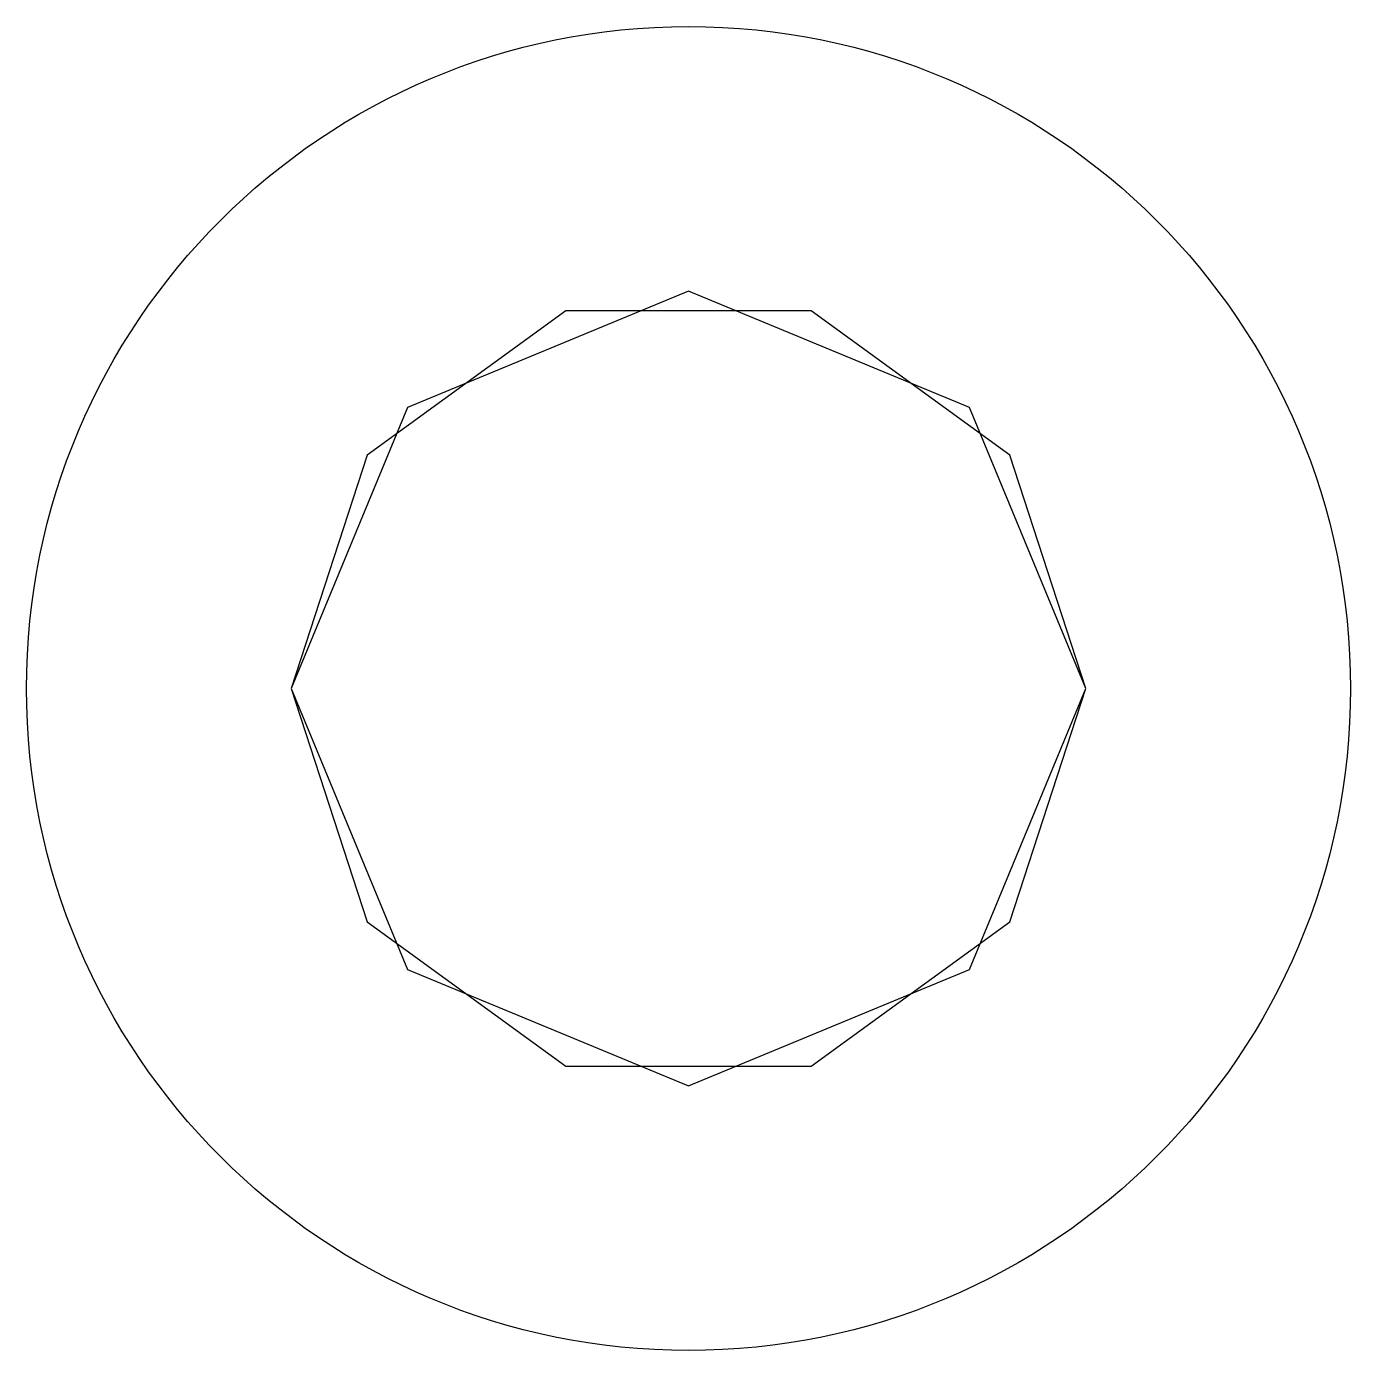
# Model space of a CAD drawing. Header units: centimetres. Extents: x -20 to 20, y -20 to 20.
import ezdxf

# ---------------------------------------------------------------- set-up
doc = ezdxf.new("R2010")
doc.units = ezdxf.units.CM

msp = doc.modelspace()

# ---------------------------------------------------------------- linework, layer by layer
for points in [[(12, 0), (8.485281, 8.485281), (0, 12), (-8.485281, 8.485281), (-12, 0), (-8.485281, -8.485281), (0, -12), (8.485281, -8.485281)], [(12, 0), (9.708204, 7.053423), (3.708204, 11.412678), (-3.708204, 11.412678), (-9.708204, 7.053423), (-12, 0), (-9.708204, -7.053423), (-3.708204, -11.412678), (3.708204, -11.412678), (9.708204, -7.053423)]]:
    msp.add_lwpolyline(points, close=True)
msp.add_circle((0, 0), 20)

doc.saveas('drawing.dxf')
